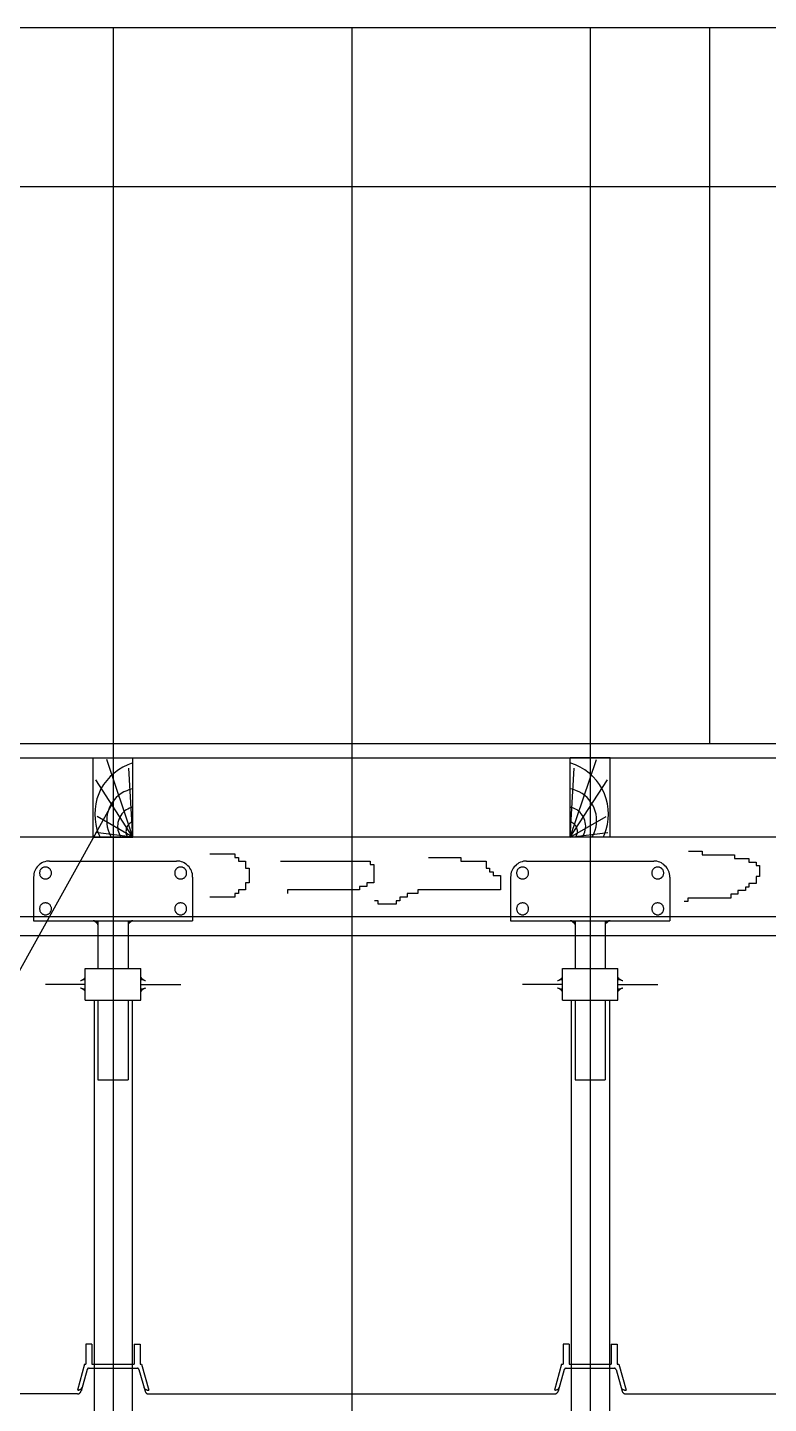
# Model space of a CAD drawing. Header units: metres. Extents: x 0 to 420, y 0 to 297.
# Drawn here: x 194.1 to 225.2, y 196.8 to 254.4 of the extents above; entities that cross this region are included whole.
import ezdxf

# ---------------------------------------------------------------- set-up
doc = ezdxf.new("R2010")
doc.units = ezdxf.units.M

msp = doc.modelspace()

# ---------------------------------------------------------------- linework, layer by layer
for p, q in [((64.36, 254.43), (351.03, 254.43)), ((197.7, 254.43), (197.7, 96.37)), ((207.7, 254.43), (207.7, 96.37)), ((217.7, 254.43), (217.7, 96.37)), ((222.7, 254.43), (222.7, 224.43)), ((91.03, 247.77), (324.36, 247.77)), ((64.36, 224.43), (351.03, 224.43)), ((157.7, 223.83), (257.7, 223.83)), ((196.86, 220.5), (196.86, 223.83)), ((196.86, 223.83), (198.53, 223.83)), ((198.53, 220.5), (197.43, 223.75)), ((198.53, 220.5), (198.53, 223.83)), ((216.86, 220.5), (216.86, 223.83)), ((218.53, 223.83), (216.86, 223.83)), ((216.86, 220.5), (217.96, 223.75)), ((218.53, 220.5), (218.53, 223.83)), ((198.53, 220.5), (198.36, 223.39)), ((216.86, 220.5), (217.03, 223.39)), ((198.53, 220.5), (196.97, 222.9)), ((216.86, 220.5), (218.42, 222.9)), ((185.98, 200.9), (197.77, 222.1)), ((198.53, 220.5), (197.03, 221.37)), ((216.86, 220.5), (218.36, 221.37)), ((262.7, 220.5), (152.7, 220.5)), ((196.86, 220.5), (198.53, 220.5)), ((198.53, 220.5), (196.96, 220.7)), ((216.86, 220.5), (218.43, 220.7)), ((218.53, 220.5), (216.86, 220.5)), ((201.75, 219.8), (202.8, 219.8)), ((202.8, 219.8), (202.8, 219.65)), ((221.82, 219.91), (222.39, 219.91)), ((222.39, 219.91), (222.39, 219.76)), ((222.39, 219.76), (223.74, 219.76)), ((223.74, 219.76), (223.74, 219.61)), ((195.03, 219.5), (200.36, 219.5)), ((202.8, 219.65), (202.95, 219.65)), ((202.95, 219.65), (202.95, 219.5)), ((202.95, 219.5), (203.25, 219.5)), ((203.25, 219.5), (203.25, 219.2)), ((203.25, 219.2), (203.4, 219.2)), ((203.4, 219.2), (203.4, 218.59)), ((204.71, 219.5), (208.48, 219.5)), ((208.48, 219.5), (208.48, 219.35)), ((208.48, 219.35), (208.63, 219.35)), ((208.63, 219.35), (208.63, 218.59)), ((210.92, 219.65), (212.28, 219.65)), ((212.28, 219.65), (212.28, 219.5)), ((212.28, 219.5), (213.33, 219.5)), ((213.33, 219.5), (213.33, 219.2)), ((213.33, 219.2), (213.48, 219.2)), ((213.48, 219.2), (213.48, 219.05)), ((215.03, 219.5), (220.36, 219.5)), ((223.74, 219.61), (224.35, 219.61)), ((224.35, 219.61), (224.35, 219.46)), ((224.35, 219.46), (224.65, 219.46)), ((224.65, 219.46), (224.65, 219.31)), ((224.65, 219.31), (224.8, 219.31)), ((224.8, 219.31), (224.8, 218.86)), ((194.36, 218.83), (194.36, 217)), ((201.03, 218.83), (201.03, 217)), ((203.4, 218.59), (203.25, 218.59)), ((203.25, 218.59), (203.25, 218.29)), ((208.63, 218.59), (208.33, 218.59)), ((208.33, 218.59), (208.33, 218.44)), ((213.48, 219.05), (213.63, 219.05)), ((213.63, 219.05), (213.63, 218.89)), ((213.63, 218.89), (213.93, 218.89)), ((213.93, 218.89), (213.93, 218.29)), ((214.36, 218.83), (214.36, 217)), ((221.03, 218.83), (221.03, 217)), ((224.65, 218.56), (224.35, 218.56)), ((224.35, 218.56), (224.35, 218.41)), ((224.65, 218.86), (224.65, 218.56)), ((224.8, 218.86), (224.65, 218.86)), ((202.8, 217.99), (201.75, 217.99)), ((202.95, 218.14), (202.8, 218.14)), ((202.8, 218.14), (202.8, 217.99)), ((203.25, 218.29), (202.95, 218.29)), ((202.95, 218.29), (202.95, 218.14)), ((208.03, 218.29), (205.01, 218.29)), ((205.01, 218.29), (205.01, 218.14)), ((208.33, 218.44), (208.03, 218.44)), ((208.03, 218.44), (208.03, 218.29)), ((210.02, 217.99), (209.72, 217.99)), ((209.72, 217.99), (209.72, 217.84)), ((210.47, 218.14), (210.02, 218.14)), ((210.02, 218.14), (210.02, 217.99)), ((213.93, 218.29), (210.47, 218.29)), ((210.47, 218.29), (210.47, 218.14)), ((223.89, 218.11), (223.59, 218.11)), ((223.59, 218.11), (223.59, 217.95)), ((224.2, 218.26), (223.89, 218.26)), ((223.89, 218.26), (223.89, 218.11)), ((224.35, 218.41), (224.2, 218.41)), ((224.2, 218.41), (224.2, 218.26)), ((208.81, 217.84), (208.66, 217.84)), ((208.81, 217.69), (208.81, 217.84)), ((209.57, 217.69), (208.81, 217.69)), ((209.72, 217.84), (209.57, 217.84)), ((209.57, 217.84), (209.57, 217.69)), ((221.79, 217.8), (221.64, 217.8)), ((223.59, 217.95), (221.79, 217.95)), ((221.79, 217.95), (221.79, 217.8)), ((262.7, 217.17), (152.7, 217.17)), ((194.36, 217), (201.03, 217)), ((197.06, 217), (197.06, 215)), ((198.33, 217), (198.33, 215)), ((214.36, 217), (221.03, 217)), ((217.06, 217), (217.06, 215)), ((218.33, 217), (218.33, 215)), ((252.7, 216.37), (162.7, 216.37)), ((196.53, 213.67), (196.53, 215)), ((196.53, 215), (198.86, 215)), ((198.86, 213.67), (198.86, 215)), ((216.53, 213.67), (216.53, 215)), ((216.53, 215), (218.86, 215)), ((218.86, 213.67), (218.86, 215)), ((196.53, 214.33), (194.86, 214.33)), ((198.86, 214.33), (200.53, 214.33)), ((216.53, 214.33), (214.86, 214.33)), ((218.86, 214.33), (220.53, 214.33)), ((196.53, 213.67), (198.86, 213.67)), ((196.9, 213.67), (196.9, 99.7)), ((197.06, 213.67), (197.06, 210.33)), ((198.33, 213.67), (198.33, 210.33)), ((198.5, 213.67), (198.5, 99.7)), ((216.53, 213.67), (218.86, 213.67)), ((216.9, 213.67), (216.9, 99.7)), ((217.06, 213.67), (217.06, 210.33)), ((218.33, 213.67), (218.33, 210.33)), ((218.5, 213.67), (218.5, 99.7)), ((197.06, 210.33), (198.33, 210.33)), ((217.06, 210.33), (218.33, 210.33)), ((196.81, 199.25), (196.56, 199.25)), ((196.56, 199.25), (196.56, 198.42)), ((196.81, 199.25), (196.81, 198.42)), ((198.58, 199.25), (198.83, 199.25)), ((198.58, 199.25), (198.58, 198.42)), ((198.83, 199.25), (198.83, 198.42)), ((216.81, 199.25), (216.56, 199.25)), ((216.56, 199.25), (216.56, 198.42)), ((216.81, 199.25), (216.81, 198.42)), ((218.58, 199.25), (218.83, 199.25)), ((218.58, 199.25), (218.58, 198.42)), ((218.83, 199.25), (218.83, 198.42)), ((196.5, 198.42), (196.2, 197.33)), ((196.5, 198.42), (196.56, 198.42)), ((196.81, 198.42), (198.58, 198.42)), ((198.83, 198.42), (198.89, 198.42)), ((198.89, 198.42), (199.2, 197.33)), ((216.5, 198.42), (216.2, 197.33)), ((216.5, 198.42), (216.56, 198.42)), ((216.81, 198.42), (218.58, 198.42)), ((218.83, 198.42), (218.89, 198.42)), ((218.89, 198.42), (219.2, 197.33)), ((196.61, 198.19), (196.36, 197.29)), ((196.69, 198.25), (198.7, 198.25)), ((198.78, 198.19), (199.04, 197.29)), ((216.61, 198.19), (216.36, 197.29)), ((216.69, 198.25), (218.7, 198.25)), ((218.78, 198.19), (219.04, 197.29)), ((196.24, 197.33), (196.2, 197.33)), ((199.15, 197.33), (199.2, 197.33)), ((216.24, 197.33), (216.2, 197.33)), ((219.15, 197.33), (219.2, 197.33)), ((196.2, 197.17), (184.2, 197.17)), ((199.2, 197.17), (216.2, 197.17)), ((219.2, 197.17), (231.2, 197.17))]:
    msp.add_line(p, q)
for points in [[(198.53, 223.61), (198.31, 223.53), (198.11, 223.43), (197.92, 223.32), (197.74, 223.19), (197.58, 223.04), (197.43, 222.88), (197.3, 222.71), (197.19, 222.52), (197.1, 222.32), (197.02, 222.11), (196.97, 221.9), (196.94, 221.68), (196.93, 221.47), (196.94, 221.25), (196.97, 221.03), (197.02, 220.82), (197.1, 220.61), (197.15, 220.5)], [(218.24, 220.5), (218.29, 220.61), (218.37, 220.82), (218.42, 221.03), (218.45, 221.25), (218.46, 221.47), (218.45, 221.68), (218.42, 221.9), (218.37, 222.11), (218.29, 222.32), (218.2, 222.52), (218.09, 222.71), (217.96, 222.88), (217.81, 223.04), (217.65, 223.19), (217.47, 223.32), (217.28, 223.43), (217.08, 223.53), (216.88, 223.6), (216.86, 223.61)], [(198.53, 222.53), (198.39, 222.5), (198.27, 222.45), (198.15, 222.4), (198.03, 222.33), (197.92, 222.25), (197.83, 222.16), (197.74, 222.06), (197.66, 221.95), (197.59, 221.84), (197.53, 221.72), (197.49, 221.59), (197.45, 221.46), (197.43, 221.33), (197.43, 221.2), (197.43, 221.06), (197.45, 220.93), (197.49, 220.8), (197.53, 220.68), (197.59, 220.56), (197.62, 220.5)], [(217.77, 220.5), (217.8, 220.56), (217.86, 220.68), (217.91, 220.8), (217.94, 220.93), (217.96, 221.06), (217.96, 221.2), (217.96, 221.33), (217.94, 221.46), (217.91, 221.59), (217.86, 221.72), (217.8, 221.84), (217.73, 221.95), (217.65, 222.06), (217.57, 222.16), (217.47, 222.25), (217.36, 222.33), (217.24, 222.4), (217.12, 222.45), (217, 222.5), (216.87, 222.53), (216.86, 222.53)], [(198.53, 221.75), (198.46, 221.74), (198.39, 221.71), (198.31, 221.68), (198.25, 221.64), (198.18, 221.59), (198.12, 221.53), (198.07, 221.48), (198.02, 221.41), (197.98, 221.34), (197.95, 221.27), (197.92, 221.2), (197.9, 221.12), (197.89, 221.04), (197.88, 220.96), (197.89, 220.88), (197.9, 220.8), (197.92, 220.72), (197.95, 220.65), (197.98, 220.58), (198.02, 220.51), (198.03, 220.5)], [(217.36, 220.5), (217.37, 220.51), (217.41, 220.58), (217.44, 220.65), (217.47, 220.72), (217.49, 220.8), (217.5, 220.88), (217.51, 220.96), (217.5, 221.04), (217.49, 221.12), (217.47, 221.2), (217.44, 221.27), (217.41, 221.34), (217.37, 221.41), (217.32, 221.48), (217.27, 221.53), (217.21, 221.59), (217.15, 221.64), (217.08, 221.68), (217, 221.71), (216.93, 221.74), (216.86, 221.75)], [(198.53, 221.14), (198.49, 221.13), (198.46, 221.11), (198.42, 221.09), (198.39, 221.07), (198.36, 221.04), (198.33, 221.01), (198.3, 220.97), (198.28, 220.94), (198.27, 220.9), (198.25, 220.86), (198.24, 220.82), (198.24, 220.78), (198.23, 220.74), (198.24, 220.7), (198.24, 220.66), (198.25, 220.62), (198.27, 220.58), (198.28, 220.54), (198.3, 220.51), (198.31, 220.5)], [(217.08, 220.5), (217.09, 220.51), (217.11, 220.54), (217.13, 220.58), (217.14, 220.62), (217.15, 220.66), (217.16, 220.7), (217.16, 220.74), (217.16, 220.78), (217.15, 220.82), (217.14, 220.86), (217.13, 220.9), (217.11, 220.94), (217.09, 220.97), (217.06, 221.01), (217.03, 221.04), (217, 221.07), (216.97, 221.09), (216.93, 221.11), (216.9, 221.13), (216.86, 221.14)], [(195.03, 219.5), (194.96, 219.5), (194.9, 219.49), (194.84, 219.47), (194.77, 219.45), (194.71, 219.42), (194.66, 219.39), (194.61, 219.35), (194.56, 219.3), (194.51, 219.26), (194.47, 219.2), (194.44, 219.15), (194.41, 219.09), (194.39, 219.03), (194.37, 218.96), (194.37, 218.9), (194.36, 218.83), (194.36, 218.83)], [(195.11, 219), (195.11, 219.02), (195.11, 219.05), (195.1, 219.07), (195.09, 219.1), (195.08, 219.12), (195.07, 219.14), (195.06, 219.16), (195.04, 219.18), (195.02, 219.19), (195, 219.21), (194.98, 219.22), (194.96, 219.23), (194.93, 219.24), (194.91, 219.24), (194.89, 219.25), (194.86, 219.25), (194.84, 219.25), (194.81, 219.24), (194.79, 219.24), (194.77, 219.23), (194.74, 219.22), (194.72, 219.21), (194.7, 219.19), (194.69, 219.18), (194.67, 219.16), (194.65, 219.14), (194.64, 219.12), (194.63, 219.1), (194.62, 219.07), (194.62, 219.05), (194.61, 219.02), (194.61, 219), (194.61, 218.98), (194.62, 218.95), (194.62, 218.93), (194.63, 218.9), (194.64, 218.88), (194.65, 218.86), (194.67, 218.84), (194.69, 218.82), (194.7, 218.81), (194.72, 218.79), (194.74, 218.78), (194.77, 218.77), (194.79, 218.76), (194.81, 218.75), (194.84, 218.75), (194.86, 218.75), (194.89, 218.75), (194.91, 218.75), (194.93, 218.76), (194.96, 218.77), (194.98, 218.78), (195, 218.79), (195.02, 218.81), (195.04, 218.82), (195.06, 218.84), (195.07, 218.86), (195.08, 218.88), (195.09, 218.9), (195.1, 218.93), (195.11, 218.95), (195.11, 218.98), (195.11, 219)], [(200.78, 219), (200.78, 219.02), (200.77, 219.05), (200.77, 219.07), (200.76, 219.1), (200.75, 219.12), (200.74, 219.14), (200.72, 219.16), (200.71, 219.18), (200.69, 219.19), (200.67, 219.21), (200.65, 219.22), (200.62, 219.23), (200.6, 219.24), (200.58, 219.24), (200.55, 219.25), (200.53, 219.25), (200.5, 219.25), (200.48, 219.24), (200.46, 219.24), (200.43, 219.23), (200.41, 219.22), (200.39, 219.21), (200.37, 219.19), (200.35, 219.18), (200.34, 219.16), (200.32, 219.14), (200.31, 219.12), (200.3, 219.1), (200.29, 219.07), (200.28, 219.05), (200.28, 219.02), (200.28, 219), (200.28, 218.98), (200.28, 218.95), (200.29, 218.93), (200.3, 218.9), (200.31, 218.88), (200.32, 218.86), (200.34, 218.84), (200.35, 218.82), (200.37, 218.81), (200.39, 218.79), (200.41, 218.78), (200.43, 218.77), (200.46, 218.76), (200.48, 218.75), (200.5, 218.75), (200.53, 218.75), (200.55, 218.75), (200.58, 218.75), (200.6, 218.76), (200.62, 218.77), (200.65, 218.78), (200.67, 218.79), (200.69, 218.81), (200.71, 218.82), (200.72, 218.84), (200.74, 218.86), (200.75, 218.88), (200.76, 218.9), (200.77, 218.93), (200.77, 218.95), (200.78, 218.98), (200.78, 219)], [(201.03, 218.83), (201.03, 218.9), (201.02, 218.96), (201, 219.03), (200.98, 219.09), (200.95, 219.15), (200.92, 219.2), (200.88, 219.26), (200.83, 219.3), (200.78, 219.35), (200.73, 219.39), (200.68, 219.42), (200.62, 219.45), (200.56, 219.47), (200.49, 219.49), (200.43, 219.5), (200.36, 219.5), (200.36, 219.5)], [(215.03, 219.5), (214.96, 219.5), (214.9, 219.49), (214.84, 219.47), (214.77, 219.45), (214.71, 219.42), (214.66, 219.39), (214.61, 219.35), (214.56, 219.3), (214.51, 219.26), (214.47, 219.2), (214.44, 219.15), (214.41, 219.09), (214.39, 219.03), (214.37, 218.96), (214.37, 218.9), (214.36, 218.83), (214.36, 218.83)], [(215.11, 219), (215.11, 219.02), (215.11, 219.05), (215.1, 219.07), (215.09, 219.1), (215.08, 219.12), (215.07, 219.14), (215.06, 219.16), (215.04, 219.18), (215.02, 219.19), (215, 219.21), (214.98, 219.22), (214.96, 219.23), (214.93, 219.24), (214.91, 219.24), (214.89, 219.25), (214.86, 219.25), (214.84, 219.25), (214.81, 219.24), (214.79, 219.24), (214.77, 219.23), (214.74, 219.22), (214.72, 219.21), (214.7, 219.19), (214.69, 219.18), (214.67, 219.16), (214.65, 219.14), (214.64, 219.12), (214.63, 219.1), (214.62, 219.07), (214.62, 219.05), (214.61, 219.02), (214.61, 219), (214.61, 218.98), (214.62, 218.95), (214.62, 218.93), (214.63, 218.9), (214.64, 218.88), (214.65, 218.86), (214.67, 218.84), (214.69, 218.82), (214.7, 218.81), (214.72, 218.79), (214.74, 218.78), (214.77, 218.77), (214.79, 218.76), (214.81, 218.75), (214.84, 218.75), (214.86, 218.75), (214.89, 218.75), (214.91, 218.75), (214.93, 218.76), (214.96, 218.77), (214.98, 218.78), (215, 218.79), (215.02, 218.81), (215.04, 218.82), (215.06, 218.84), (215.07, 218.86), (215.08, 218.88), (215.09, 218.9), (215.1, 218.93), (215.11, 218.95), (215.11, 218.98), (215.11, 219)], [(220.78, 219), (220.78, 219.02), (220.77, 219.05), (220.77, 219.07), (220.76, 219.1), (220.75, 219.12), (220.74, 219.14), (220.72, 219.16), (220.71, 219.18), (220.69, 219.19), (220.67, 219.21), (220.65, 219.22), (220.62, 219.23), (220.6, 219.24), (220.58, 219.24), (220.55, 219.25), (220.53, 219.25), (220.5, 219.25), (220.48, 219.24), (220.46, 219.24), (220.43, 219.23), (220.41, 219.22), (220.39, 219.21), (220.37, 219.19), (220.35, 219.18), (220.34, 219.16), (220.32, 219.14), (220.31, 219.12), (220.3, 219.1), (220.29, 219.07), (220.28, 219.05), (220.28, 219.02), (220.28, 219), (220.28, 218.98), (220.28, 218.95), (220.29, 218.93), (220.3, 218.9), (220.31, 218.88), (220.32, 218.86), (220.34, 218.84), (220.35, 218.82), (220.37, 218.81), (220.39, 218.79), (220.41, 218.78), (220.43, 218.77), (220.46, 218.76), (220.48, 218.75), (220.5, 218.75), (220.53, 218.75), (220.55, 218.75), (220.58, 218.75), (220.6, 218.76), (220.62, 218.77), (220.65, 218.78), (220.67, 218.79), (220.69, 218.81), (220.71, 218.82), (220.72, 218.84), (220.74, 218.86), (220.75, 218.88), (220.76, 218.9), (220.77, 218.93), (220.77, 218.95), (220.78, 218.98), (220.78, 219)], [(221.03, 218.83), (221.03, 218.9), (221.02, 218.96), (221, 219.03), (220.98, 219.09), (220.95, 219.15), (220.92, 219.2), (220.88, 219.26), (220.83, 219.3), (220.78, 219.35), (220.73, 219.39), (220.68, 219.42), (220.62, 219.45), (220.56, 219.47), (220.49, 219.49), (220.43, 219.5), (220.36, 219.5), (220.36, 219.5)], [(195.11, 217.5), (195.11, 217.52), (195.11, 217.55), (195.1, 217.57), (195.09, 217.6), (195.08, 217.62), (195.07, 217.64), (195.06, 217.66), (195.04, 217.68), (195.02, 217.69), (195, 217.71), (194.98, 217.72), (194.96, 217.73), (194.93, 217.74), (194.91, 217.74), (194.89, 217.75), (194.86, 217.75), (194.84, 217.75), (194.81, 217.74), (194.79, 217.74), (194.77, 217.73), (194.74, 217.72), (194.72, 217.71), (194.7, 217.69), (194.69, 217.68), (194.67, 217.66), (194.65, 217.64), (194.64, 217.62), (194.63, 217.6), (194.62, 217.57), (194.62, 217.55), (194.61, 217.52), (194.61, 217.5), (194.61, 217.48), (194.62, 217.45), (194.62, 217.43), (194.63, 217.4), (194.64, 217.38), (194.65, 217.36), (194.67, 217.34), (194.69, 217.32), (194.7, 217.31), (194.72, 217.29), (194.74, 217.28), (194.77, 217.27), (194.79, 217.26), (194.81, 217.25), (194.84, 217.25), (194.86, 217.25), (194.89, 217.25), (194.91, 217.25), (194.93, 217.26), (194.96, 217.27), (194.98, 217.28), (195, 217.29), (195.02, 217.31), (195.04, 217.32), (195.06, 217.34), (195.07, 217.36), (195.08, 217.38), (195.09, 217.4), (195.1, 217.43), (195.11, 217.45), (195.11, 217.48), (195.11, 217.5)], [(200.78, 217.5), (200.78, 217.52), (200.77, 217.55), (200.77, 217.57), (200.76, 217.6), (200.75, 217.62), (200.74, 217.64), (200.72, 217.66), (200.71, 217.68), (200.69, 217.69), (200.67, 217.71), (200.65, 217.72), (200.62, 217.73), (200.6, 217.74), (200.58, 217.74), (200.55, 217.75), (200.53, 217.75), (200.5, 217.75), (200.48, 217.74), (200.46, 217.74), (200.43, 217.73), (200.41, 217.72), (200.39, 217.71), (200.37, 217.69), (200.35, 217.68), (200.34, 217.66), (200.32, 217.64), (200.31, 217.62), (200.3, 217.6), (200.29, 217.57), (200.28, 217.55), (200.28, 217.52), (200.28, 217.5), (200.28, 217.48), (200.28, 217.45), (200.29, 217.43), (200.3, 217.4), (200.31, 217.38), (200.32, 217.36), (200.34, 217.34), (200.35, 217.32), (200.37, 217.31), (200.39, 217.29), (200.41, 217.28), (200.43, 217.27), (200.46, 217.26), (200.48, 217.25), (200.5, 217.25), (200.53, 217.25), (200.55, 217.25), (200.58, 217.25), (200.6, 217.26), (200.62, 217.27), (200.65, 217.28), (200.67, 217.29), (200.69, 217.31), (200.71, 217.32), (200.72, 217.34), (200.74, 217.36), (200.75, 217.38), (200.76, 217.4), (200.77, 217.43), (200.77, 217.45), (200.78, 217.48), (200.78, 217.5)], [(215.11, 217.5), (215.11, 217.52), (215.11, 217.55), (215.1, 217.57), (215.09, 217.6), (215.08, 217.62), (215.07, 217.64), (215.06, 217.66), (215.04, 217.68), (215.02, 217.69), (215, 217.71), (214.98, 217.72), (214.96, 217.73), (214.93, 217.74), (214.91, 217.74), (214.89, 217.75), (214.86, 217.75), (214.84, 217.75), (214.81, 217.74), (214.79, 217.74), (214.77, 217.73), (214.74, 217.72), (214.72, 217.71), (214.7, 217.69), (214.69, 217.68), (214.67, 217.66), (214.65, 217.64), (214.64, 217.62), (214.63, 217.6), (214.62, 217.57), (214.62, 217.55), (214.61, 217.52), (214.61, 217.5), (214.61, 217.48), (214.62, 217.45), (214.62, 217.43), (214.63, 217.4), (214.64, 217.38), (214.65, 217.36), (214.67, 217.34), (214.69, 217.32), (214.7, 217.31), (214.72, 217.29), (214.74, 217.28), (214.77, 217.27), (214.79, 217.26), (214.81, 217.25), (214.84, 217.25), (214.86, 217.25), (214.89, 217.25), (214.91, 217.25), (214.93, 217.26), (214.96, 217.27), (214.98, 217.28), (215, 217.29), (215.02, 217.31), (215.04, 217.32), (215.06, 217.34), (215.07, 217.36), (215.08, 217.38), (215.09, 217.4), (215.1, 217.43), (215.11, 217.45), (215.11, 217.48), (215.11, 217.5)], [(220.78, 217.5), (220.78, 217.52), (220.77, 217.55), (220.77, 217.57), (220.76, 217.6), (220.75, 217.62), (220.74, 217.64), (220.72, 217.66), (220.71, 217.68), (220.69, 217.69), (220.67, 217.71), (220.65, 217.72), (220.62, 217.73), (220.6, 217.74), (220.58, 217.74), (220.55, 217.75), (220.53, 217.75), (220.5, 217.75), (220.48, 217.74), (220.46, 217.74), (220.43, 217.73), (220.41, 217.72), (220.39, 217.71), (220.37, 217.69), (220.35, 217.68), (220.34, 217.66), (220.32, 217.64), (220.31, 217.62), (220.3, 217.6), (220.29, 217.57), (220.28, 217.55), (220.28, 217.52), (220.28, 217.5), (220.28, 217.48), (220.28, 217.45), (220.29, 217.43), (220.3, 217.4), (220.31, 217.38), (220.32, 217.36), (220.34, 217.34), (220.35, 217.32), (220.37, 217.31), (220.39, 217.29), (220.41, 217.28), (220.43, 217.27), (220.46, 217.26), (220.48, 217.25), (220.5, 217.25), (220.53, 217.25), (220.55, 217.25), (220.58, 217.25), (220.6, 217.26), (220.62, 217.27), (220.65, 217.28), (220.67, 217.29), (220.69, 217.31), (220.71, 217.32), (220.72, 217.34), (220.74, 217.36), (220.75, 217.38), (220.76, 217.4), (220.77, 217.43), (220.77, 217.45), (220.78, 217.48), (220.78, 217.5)], [(197.06, 216.83), (197.06, 216.85), (197.05, 216.87), (197.04, 216.89), (197.03, 216.91), (197.02, 216.92), (197.01, 216.94), (196.99, 216.95), (196.97, 216.97), (196.96, 216.98), (196.94, 216.98), (196.92, 216.99), (196.9, 217), (196.88, 217), (196.86, 217)], [(198.53, 217), (198.51, 217), (198.49, 217), (198.47, 216.99), (198.45, 216.98), (198.43, 216.98), (198.42, 216.97), (198.4, 216.95), (198.39, 216.94), (198.37, 216.92), (198.36, 216.91), (198.35, 216.89), (198.34, 216.87), (198.33, 216.85), (198.33, 216.83), (198.33, 216.83)], [(217.06, 216.83), (217.06, 216.85), (217.05, 216.87), (217.04, 216.89), (217.03, 216.91), (217.02, 216.92), (217.01, 216.94), (216.99, 216.95), (216.97, 216.97), (216.96, 216.98), (216.94, 216.98), (216.92, 216.99), (216.9, 217), (216.88, 217), (216.86, 217)], [(218.53, 217), (218.51, 217), (218.49, 217), (218.47, 216.99), (218.45, 216.98), (218.43, 216.98), (218.42, 216.97), (218.4, 216.95), (218.38, 216.94), (218.37, 216.92), (218.36, 216.91), (218.35, 216.89), (218.34, 216.87), (218.33, 216.85), (218.33, 216.83), (218.33, 216.83)], [(196.33, 214.5), (196.34, 214.5), (196.36, 214.5), (196.39, 214.51), (196.41, 214.52), (196.43, 214.53), (196.45, 214.54), (196.47, 214.55), (196.48, 214.57), (196.5, 214.58), (196.51, 214.6), (196.52, 214.62), (196.53, 214.63)], [(198.86, 214.63), (198.87, 214.62), (198.88, 214.6), (198.89, 214.58), (198.91, 214.57), (198.92, 214.55), (198.94, 214.54), (198.96, 214.53), (198.98, 214.52), (199, 214.51), (199.03, 214.5), (199.05, 214.5), (199.06, 214.5)], [(216.33, 214.5), (216.34, 214.5), (216.36, 214.5), (216.39, 214.51), (216.41, 214.52), (216.43, 214.53), (216.45, 214.54), (216.47, 214.55), (216.48, 214.57), (216.5, 214.58), (216.51, 214.6), (216.52, 214.62), (216.53, 214.63)], [(218.86, 214.63), (218.87, 214.62), (218.88, 214.6), (218.89, 214.58), (218.91, 214.57), (218.92, 214.55), (218.94, 214.54), (218.96, 214.53), (218.98, 214.52), (219, 214.51), (219.03, 214.5), (219.05, 214.5), (219.06, 214.5)], [(196.53, 214.03), (196.52, 214.04), (196.51, 214.06), (196.5, 214.08), (196.48, 214.1), (196.47, 214.11), (196.45, 214.13), (196.43, 214.14), (196.41, 214.15), (196.39, 214.16), (196.36, 214.16), (196.34, 214.17), (196.33, 214.17)], [(199.06, 214.17), (199.05, 214.17), (199.03, 214.16), (199, 214.16), (198.98, 214.15), (198.96, 214.14), (198.94, 214.13), (198.92, 214.11), (198.91, 214.1), (198.89, 214.08), (198.88, 214.06), (198.87, 214.04), (198.86, 214.03)], [(216.53, 214.03), (216.52, 214.04), (216.51, 214.06), (216.5, 214.08), (216.48, 214.1), (216.47, 214.11), (216.45, 214.13), (216.43, 214.14), (216.41, 214.15), (216.39, 214.16), (216.36, 214.16), (216.34, 214.17), (216.33, 214.17)], [(219.06, 214.17), (219.05, 214.17), (219.03, 214.16), (219, 214.16), (218.98, 214.15), (218.96, 214.14), (218.94, 214.13), (218.92, 214.11), (218.91, 214.1), (218.89, 214.08), (218.88, 214.06), (218.87, 214.04), (218.86, 214.03)], [(196.69, 198.25), (196.69, 198.25), (196.68, 198.25), (196.67, 198.25), (196.66, 198.24), (196.65, 198.24), (196.65, 198.24), (196.64, 198.23), (196.63, 198.23), (196.63, 198.22), (196.62, 198.21), (196.62, 198.21), (196.62, 198.2), (196.61, 198.19), (196.61, 198.19)], [(198.78, 198.19), (198.78, 198.19), (198.77, 198.2), (198.77, 198.21), (198.77, 198.21), (198.76, 198.22), (198.76, 198.23), (198.75, 198.23), (198.74, 198.24), (198.74, 198.24), (198.73, 198.24), (198.72, 198.25), (198.71, 198.25), (198.71, 198.25), (198.7, 198.25), (198.7, 198.25)], [(216.69, 198.25), (216.69, 198.25), (216.68, 198.25), (216.67, 198.25), (216.66, 198.24), (216.65, 198.24), (216.65, 198.24), (216.64, 198.23), (216.63, 198.23), (216.63, 198.22), (216.62, 198.21), (216.62, 198.21), (216.62, 198.2), (216.61, 198.19), (216.61, 198.19)], [(218.78, 198.19), (218.78, 198.19), (218.77, 198.2), (218.77, 198.21), (218.77, 198.21), (218.76, 198.22), (218.76, 198.23), (218.75, 198.23), (218.74, 198.24), (218.74, 198.24), (218.73, 198.24), (218.72, 198.25), (218.71, 198.25), (218.71, 198.25), (218.7, 198.25), (218.7, 198.25)], [(196.2, 197.17), (196.21, 197.17), (196.23, 197.17), (196.24, 197.17), (196.26, 197.18), (196.27, 197.19), (196.29, 197.19), (196.3, 197.2), (196.31, 197.22), (196.32, 197.23), (196.33, 197.24), (196.34, 197.25), (196.35, 197.27), (196.35, 197.28), (196.36, 197.29)], [(196.24, 197.33), (196.26, 197.33), (196.28, 197.34), (196.29, 197.34), (196.31, 197.35), (196.32, 197.35), (196.34, 197.36), (196.35, 197.37), (196.36, 197.38), (196.37, 197.39), (196.38, 197.41), (196.39, 197.42), (196.4, 197.44), (196.4, 197.45), (196.4, 197.45)], [(198.99, 197.45), (198.99, 197.45), (198.99, 197.44), (199, 197.42), (199.01, 197.41), (199.02, 197.39), (199.03, 197.38), (199.04, 197.37), (199.06, 197.36), (199.07, 197.35), (199.08, 197.35), (199.1, 197.34), (199.12, 197.34), (199.13, 197.33), (199.15, 197.33)], [(199.04, 197.29), (199.04, 197.28), (199.04, 197.27), (199.05, 197.25), (199.06, 197.24), (199.07, 197.23), (199.08, 197.22), (199.09, 197.2), (199.1, 197.19), (199.12, 197.19), (199.13, 197.18), (199.15, 197.17), (199.16, 197.17), (199.18, 197.17), (199.2, 197.17)], [(216.2, 197.17), (216.21, 197.17), (216.23, 197.17), (216.24, 197.17), (216.26, 197.18), (216.27, 197.19), (216.29, 197.19), (216.3, 197.2), (216.31, 197.22), (216.32, 197.23), (216.33, 197.24), (216.34, 197.25), (216.35, 197.27), (216.35, 197.28), (216.36, 197.29)], [(216.24, 197.33), (216.26, 197.33), (216.28, 197.34), (216.29, 197.34), (216.31, 197.35), (216.32, 197.35), (216.34, 197.36), (216.35, 197.37), (216.36, 197.38), (216.37, 197.39), (216.38, 197.41), (216.39, 197.42), (216.4, 197.44), (216.4, 197.45), (216.4, 197.45)], [(218.99, 197.45), (218.99, 197.45), (218.99, 197.44), (219, 197.42), (219.01, 197.41), (219.02, 197.39), (219.03, 197.38), (219.04, 197.37), (219.06, 197.36), (219.07, 197.35), (219.08, 197.35), (219.1, 197.34), (219.12, 197.34), (219.13, 197.33), (219.15, 197.33)], [(219.04, 197.29), (219.04, 197.28), (219.04, 197.27), (219.05, 197.25), (219.06, 197.24), (219.07, 197.23), (219.08, 197.22), (219.09, 197.2), (219.1, 197.19), (219.12, 197.19), (219.13, 197.18), (219.15, 197.17), (219.16, 197.17), (219.18, 197.17), (219.2, 197.17)]]:
    msp.add_lwpolyline(points)
for points in [[(197.06, 216.83), (197.06, 217), (196.86, 217)], [(198.33, 216.83), (198.33, 217), (198.53, 217)], [(217.06, 216.83), (217.06, 217), (216.86, 217)], [(218.33, 216.83), (218.33, 217), (218.53, 217)], [(196.53, 214.63), (196.53, 214.5), (196.33, 214.5)], [(198.86, 214.63), (198.86, 214.5), (199.06, 214.5)], [(216.53, 214.63), (216.53, 214.5), (216.33, 214.5)], [(218.86, 214.63), (218.86, 214.5), (219.06, 214.5)], [(196.53, 214.03), (196.53, 214.17), (196.33, 214.17)], [(198.86, 214.03), (198.86, 214.17), (199.06, 214.17)], [(216.53, 214.03), (216.53, 214.17), (216.33, 214.17)], [(218.86, 214.03), (218.86, 214.17), (219.06, 214.17)]]:
    msp.add_solid(points)

doc.saveas('drawing.dxf')
